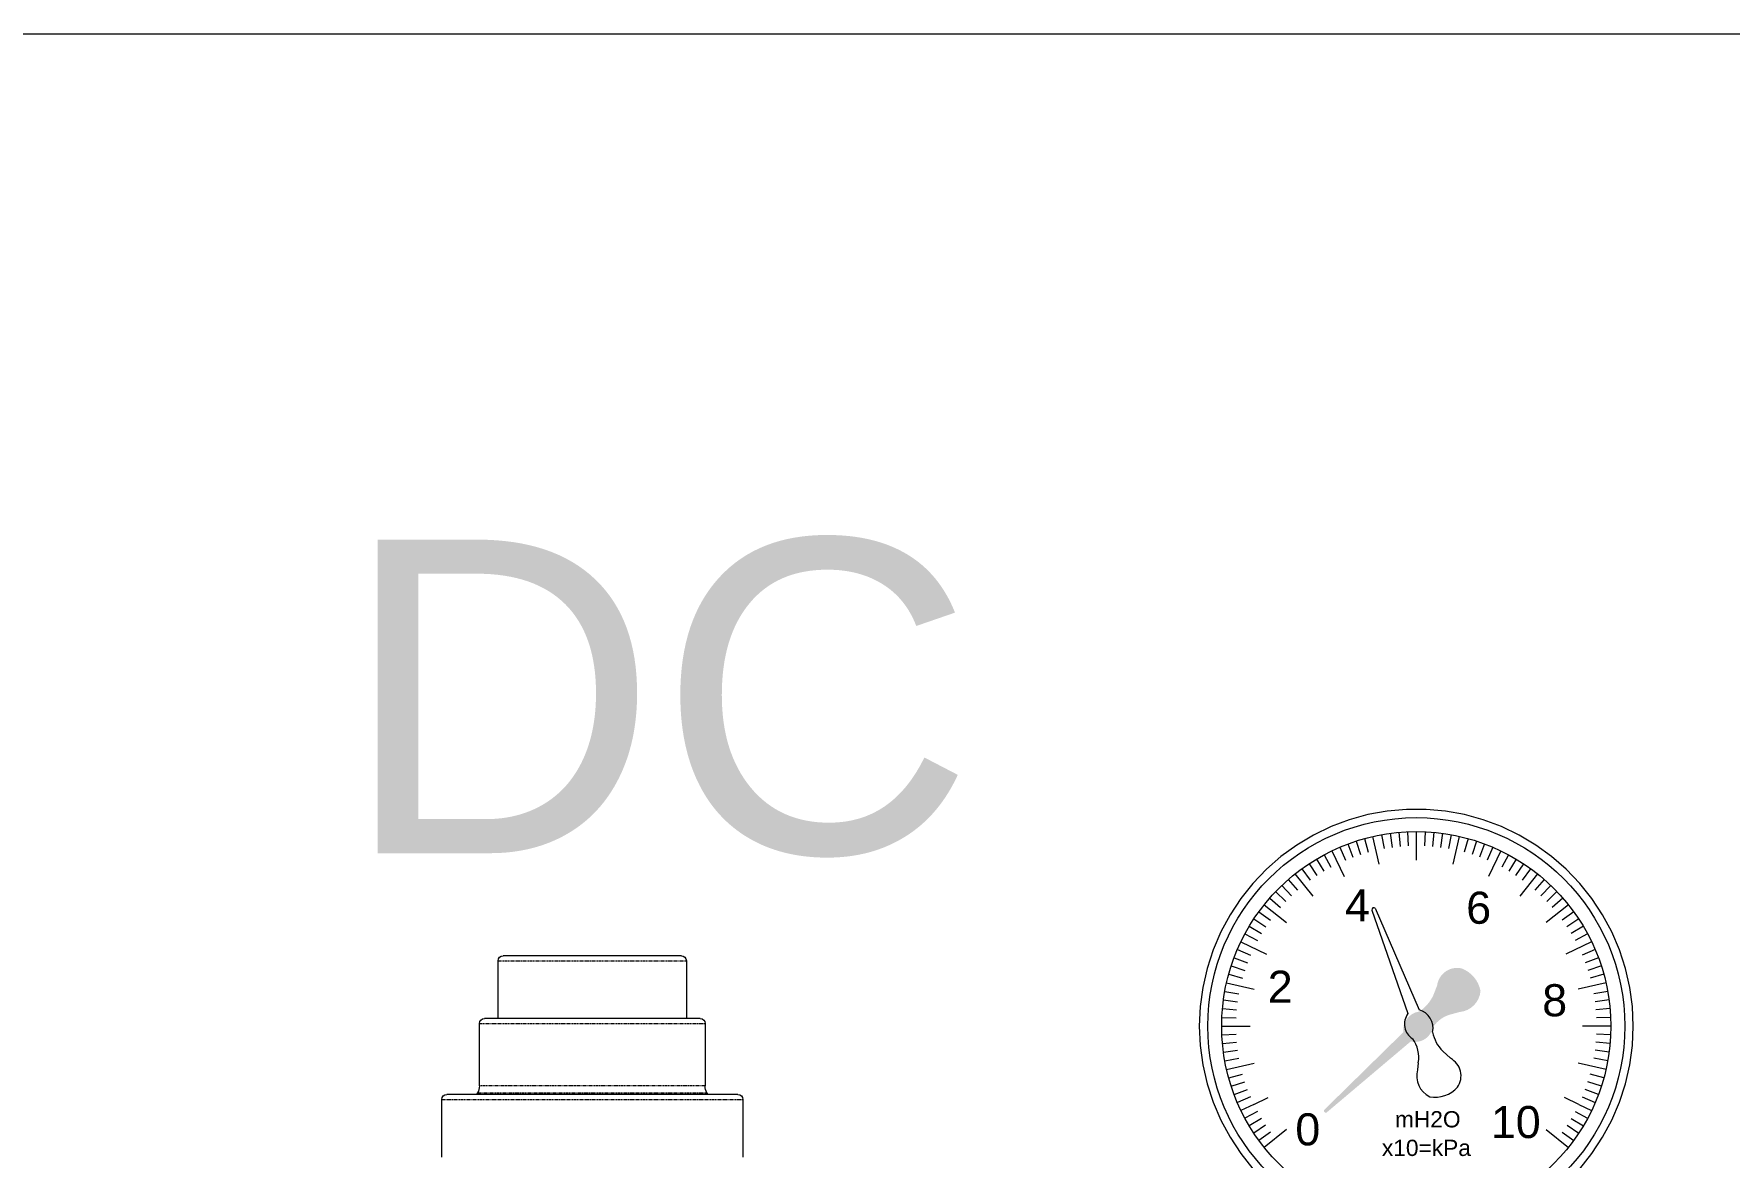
# Model space of a CAD drawing. Extents: x 2569 to 19597, y 1825 to 16548.
# Drawn here: x 16653 to 17193, y 15377 to 15735 of the extents above; entities that cross this region are included whole.
import ezdxf

# ---------------------------------------------------------------- set-up
doc = ezdxf.new("R2010")
doc.units = 0
doc.linetypes.add('PHANTOM', pattern=[2.5, 1.25, -0.25, 0.25, -0.25, 0.25, -0.25])
doc.layers.add('SAN-MC-TEXT', color=7, linetype='Continuous', lineweight=5)
doc.layers.add('SAN-MC-VALVE', color=7, linetype='Continuous', lineweight=5)
doc.styles.get("Standard").update_dxf_attribs({"font": 'arial.ttf'})

# ---------------------------------------------------------------- blocks, each defined once
blk = doc.blocks.new('aaaqww')
at = {"color": 7, "linetype": 'PHANTOM', "lineweight": 5}
for p, q in [((-386939.61, 108437.11), (-386819.61, 108437.11)), ((-386925.31, 108434.53), (-386879.61, 108434.53)), ((-386879.61, 108434.53), (-386833.91, 108434.53)), ((-386834.61, 108431.72), (-386924.61, 108431.72)), ((-386924.61, 108406.88), (-386834.61, 108406.88)), ((-386917.11, 108381.88), (-386842.11, 108381.88))]:
    blk.add_line(p, q, dxfattribs=at)
at = {"color": 7, "linetype": 'Continuous', "lineweight": 5}
for p, q in [((-386821.61, 108435.11), (-386937.61, 108435.11)), ((-386836.61, 108404.88), (-386922.61, 108404.88)), ((-386844.11, 108379.88), (-386915.11, 108379.88))]:
    blk.add_line(p, q, dxfattribs=at)
for centre, radius, start, end in [((-386937.61, 108437.11), 2, 180, 270), ((-386930.61, 108431.72), 6, 0, 28), ((-386828.61, 108431.72), 6, 152, 180), ((-386821.61, 108437.11), 2, 270, 0), ((-386922.61, 108406.88), 2, 180, 270), ((-386836.61, 108406.88), 2, 270, 0), ((-386915.11, 108381.88), 2, 180, 270), ((-386844.11, 108381.88), 2, 270, 0)]:
    blk.add_arc(centre, radius, start, end, dxfattribs=at)
for points in [[(-386939.61, 108460.11), (-386939.61, 108437.11)], [(-386819.61, 108437.11), (-386819.61, 108460.11)], [(-386925.62, 108435.11), (-386925.31, 108434.53)], [(-386833.91, 108434.53), (-386833.6, 108435.11)], [(-386924.61, 108431.72), (-386924.61, 108406.88)], [(-386834.61, 108406.88), (-386834.61, 108431.72)], [(-386917.11, 108404.88), (-386917.11, 108381.88)], [(-386842.11, 108381.88), (-386842.11, 108404.88)]]:
    blk.add_open_spline(points, degree=1, dxfattribs=at)

msp = doc.modelspace()

# ---------------------------------------------------------------- hatches: boundary and pattern name
at = {"layer": 'SAN-MC-VALVE', "lineweight": 5}
h = msp.add_hatch(color=1, dxfattribs=at)
edge = h.paths.add_edge_path()
edge.add_arc((17095.33759, 15417.64263), 5.95551, 98.3516336, 186.7188202)
edge.add_line((17089.42299, 15416.94586), (17064.25882, 15392.23717))
edge.add_arc((17064.70777, 15391.86864), 0.58083, 140.6186916, 317.9807902)
edge.add_line((17065.13928, 15391.47985), (17091.83923, 15414.05273))
edge.add_arc((17093.24809, 15419.52791), 5.65353, 255.5698678, 348.5336552)
edge.add_arc((17107.1843, 15413.06359), 9.95013, 101.1321016, 147.5393128, ccw=False)
edge.add_line((17105.26321, 15422.8265), (17107.38929, 15423.39901))
edge.add_arc((17106.7148, 15430.72584), 7.35781, 275.259679, 355.262859)
edge.add_arc((17104.62959, 15428.33641), 9.58496, 10.7132487, 69.2213172)
edge.add_arc((17106.57589, 15431.04764), 6.41721, 76.9038377, 172.4916164)
edge.add_line((17100.2137, 15431.88618), (17099.00594, 15428.75528))
edge.add_arc((17087.82381, 15433.88742), 12.30362, 302.7102242, 335.3468051, ccw=False)

# ---------------------------------------------------------------- linework, layer by layer
at = {"layer": 'SAN-MC-TEXT'}
msp.add_lwpolyline([(15173.28068, 15735.34555), (17676.41628, 15735.34555, -0.414213562), (17743.08295, 15668.67888)], format="xyb", dxfattribs=at)
at = {"layer": 'SAN-MC-VALVE', "lineweight": 5}
for p, q in [((17077.05715, 15478.71514), (17078.26204, 15474.34932)), ((17081.77698, 15470.54493), (17079.75691, 15479.39542)), ((17082.48447, 15479.95389), (17083.29316, 15475.49764)), ((17085.23434, 15480.38942), (17085.84229, 15475.90138)), ((17088.00098, 15480.70115), (17088.40696, 15476.19035)), ((17090.77883, 15480.88844), (17090.98202, 15476.36397)), ((17093.56227, 15480.95091), (17093.56227, 15471.87281)), ((17096.34572, 15480.88844), (17096.14252, 15476.36397)), ((17099.12356, 15480.70115), (17098.71758, 15476.19035)), ((17101.8902, 15480.38942), (17101.28225, 15475.90138)), ((17104.64007, 15479.95389), (17103.83138, 15475.49764)), ((17105.34756, 15470.54493), (17107.36763, 15479.39542)), ((17110.06739, 15478.71514), (17108.8625, 15474.34932)), ((17064.16312, 15473.54297), (17066.30928, 15469.55473)), ((17066.64381, 15474.80694), (17070.58265, 15466.62786)), ((17069.17871, 15475.95835), (17070.95874, 15471.79378)), ((17071.76272, 15476.99487), (17073.35411, 15472.75464)), ((17074.39063, 15477.91442), (17075.79018, 15473.60706)), ((17112.73391, 15477.91442), (17111.33436, 15473.60706)), ((17115.36182, 15476.99487), (17113.77043, 15472.75464)), ((17117.94583, 15475.95835), (17116.16581, 15471.79378)), ((17120.48073, 15474.80694), (17116.54189, 15466.62786)), ((17122.96143, 15473.54297), (17120.81526, 15469.55473)), ((17057.09565, 15469.10218), (17059.75775, 15465.43812)), ((17059.38423, 15470.68771), (17061.87925, 15466.90791)), ((17061.74163, 15472.16897), (17064.06457, 15468.28103)), ((17125.38291, 15472.16897), (17123.05998, 15468.28103)), ((17127.74032, 15470.68771), (17125.24529, 15466.90791)), ((17130.02889, 15469.10218), (17127.3668, 15465.43812)), ((17050.68825, 15463.7529), (17053.81809, 15460.47934)), ((17052.74328, 15465.63128), (17055.7231, 15462.2206)), ((17054.88051, 15467.41557), (17060.54061, 15460.31803)), ((17132.24403, 15467.41557), (17126.58393, 15460.31803)), ((17134.38126, 15465.63128), (17131.40144, 15462.2206)), ((17136.4363, 15463.7529), (17133.30645, 15460.47934)), ((17045.05688, 15457.59194), (17052.15442, 15451.93184)), ((17046.84117, 15459.72918), (17050.25186, 15456.74936)), ((17048.71956, 15461.78421), (17051.99311, 15458.65437)), ((17142.06766, 15457.59194), (17134.97012, 15451.93184)), ((17138.40499, 15461.78421), (17135.13143, 15458.65437)), ((17140.28337, 15459.72918), (17136.87269, 15456.74936)), ((17041.78474, 15453.08823), (17045.56455, 15450.5932)), ((17043.37027, 15455.37681), (17047.03433, 15452.71471)), ((17079.44094, 15455.9256), (17090.86794, 15422.8825)), ((17080.46479, 15456.47375), (17094.43768, 15424.09301)), ((17143.75427, 15455.37681), (17140.09021, 15452.71471)), ((17145.3398, 15453.08823), (17141.55999, 15450.5932)), ((17038.92949, 15448.30934), (17042.91773, 15446.16317)), ((17040.30349, 15450.73083), (17044.19143, 15448.40789)), ((17146.82105, 15450.73083), (17142.93312, 15448.40789)), ((17148.19505, 15448.30934), (17144.20681, 15446.16317)), ((17035.47758, 15440.70973), (17039.71782, 15439.11835)), ((17036.5141, 15443.29374), (17040.67867, 15441.51372)), ((17037.66551, 15445.82865), (17045.8446, 15441.88981)), ((17149.45903, 15445.82865), (17141.27995, 15441.88981)), ((17150.61044, 15443.29374), (17146.44587, 15441.51372)), ((17151.64696, 15440.70973), (17147.40672, 15439.11835)), ((17033.75732, 15435.4153), (17038.12313, 15434.21041)), ((17034.55804, 15438.08182), (17038.8654, 15436.68228)), ((17152.5665, 15438.08182), (17148.25914, 15436.68228)), ((17153.36722, 15435.4153), (17149.00141, 15434.21041)), ((17032.51857, 15429.98798), (17036.97481, 15429.17929)), ((17033.07704, 15432.71554), (17041.92753, 15430.69548)), ((17154.0475, 15432.71554), (17145.19701, 15430.69548)), ((17154.60597, 15429.98798), (17150.14973, 15429.17929)), ((17031.77131, 15424.47147), (17036.2821, 15424.06549)), ((17032.08303, 15427.23811), (17036.57107, 15426.63017)), ((17155.04151, 15427.23811), (17150.55347, 15426.63017)), ((17155.35324, 15424.47147), (17150.84244, 15424.06549)), ((17031.58402, 15421.69363), (17036.10849, 15421.49044)), ((17155.54052, 15421.69363), (17151.01605, 15421.49044)), ((17031.52155, 15418.91019), (17040.59965, 15418.91019)), ((17031.58402, 15416.12674), (17036.10849, 15416.32993)), ((17031.77131, 15413.3489), (17036.2821, 15413.75488)), ((17155.60299, 15418.91019), (17146.5249, 15418.91019)), ((17155.35324, 15413.3489), (17150.84244, 15413.75488)), ((17155.54052, 15416.12674), (17151.01605, 15416.32993)), ((17032.08303, 15410.58226), (17036.57107, 15411.1902)), ((17032.51857, 15407.83239), (17036.97481, 15408.64108)), ((17101.99728, 15410.89649), (17104.48208, 15408.64105)), ((17154.60597, 15407.83239), (17150.14973, 15408.64108)), ((17155.04151, 15410.58226), (17150.55347, 15411.1902)), ((17033.07704, 15405.10483), (17041.92753, 15407.12489)), ((17033.75732, 15402.40507), (17038.12313, 15403.60996)), ((17094.21111, 15407.19794), (17093.97849, 15405.00845)), ((17154.0475, 15405.10483), (17145.19701, 15407.12489)), ((17153.36722, 15402.40507), (17149.00141, 15403.60996)), ((17034.55804, 15399.73855), (17038.8654, 15401.13809)), ((17035.47758, 15397.11064), (17039.71782, 15398.70202)), ((17151.64696, 15397.11064), (17147.40672, 15398.70202)), ((17152.5665, 15399.73855), (17148.25914, 15401.13809)), ((17040.67867, 15396.30665), (17036.5141, 15394.52663)), ((17041.75335, 15393.9416), (17037.66999, 15391.98243)), ((17041.75335, 15393.9416), (17046.33477, 15396.14956)), ((17145.3712, 15393.9416), (17140.78977, 15396.14956)), ((17145.3712, 15393.9416), (17149.45455, 15391.98243)), ((17146.44587, 15396.30665), (17150.61044, 15394.52663)), ((17042.91574, 15391.66089), (17038.92828, 15389.51328)), ((17044.186, 15389.42156), (17040.30017, 15387.0951)), ((17045.5009, 15387.32381), (17041.74593, 15384.79101)), ((17141.62365, 15387.32381), (17145.37861, 15384.79101)), ((17142.93854, 15389.42156), (17146.82437, 15387.0951)), ((17144.2088, 15391.66089), (17148.19627, 15389.51328)), ((17047.03433, 15385.10566), (17043.37027, 15382.44356)), ((17052.14348, 15385.90226), (17045.05688, 15380.22843)), ((17134.98106, 15385.90226), (17142.06766, 15380.22843)), ((17140.09021, 15385.10566), (17143.75427, 15382.44356))]:
    msp.add_line(p, q, dxfattribs=at)
msp.add_lwpolyline([(17145.65552, 15373.39768), (17149.52552, 15378.25051), (17152.94493, 15383.4307), (17155.88623, 15388.89655), (17158.32573, 15394.60405), (17160.2438, 15400.50725), (17161.62499, 15406.55862), (17162.45817, 15412.70944), (17162.73665, 15418.91019), (17162.45817, 15425.11093), (17161.62499, 15431.26175), (17160.2438, 15437.31312), (17158.32573, 15443.21632), (17155.88623, 15448.92382), (17152.94493, 15454.38967), (17149.52552, 15459.56986), (17145.65552, 15464.42269), (17141.3661, 15468.90907), (17136.69179, 15472.99289), (17131.67023, 15476.64127), (17126.34184, 15479.82483), (17120.74953, 15482.51794), (17114.93833, 15484.69893), (17108.95502, 15486.35021), (17102.84777, 15487.45852), (17096.66577, 15488.01491), (17090.45877, 15488.01491), (17084.27677, 15487.45852), (17078.16952, 15486.35021), (17072.18621, 15484.69893), (17066.37501, 15482.51794), (17060.7827, 15479.82483), (17055.45432, 15476.64127), (17050.43275, 15472.99289), (17045.75844, 15468.90907), (17041.46902, 15464.42269), (17037.59903, 15459.56986), (17034.17961, 15454.38967), (17031.23831, 15448.92382), (17028.79881, 15443.21632), (17026.88074, 15437.31312), (17025.49956, 15431.26175), (17024.66637, 15425.11093), (17024.3879, 15418.91019), (17024.66637, 15412.70944), (17025.49956, 15406.55862), (17026.88074, 15400.50725), (17028.79881, 15394.60405), (17031.23831, 15388.89655), (17034.17961, 15383.4307), (17037.59903, 15378.25051), (17041.46902, 15373.39768)], dxfattribs=at)
for radius in [66.47005, 62.04072]:
    msp.add_circle((17093.56227, 15418.91019), radius, dxfattribs=at)
for centre, radius, start, end in [((17080.03613, 15456.04416), 0.60688, 45.0621078, 191.2660733), ((17095.46679, 15419.59419), 5.65353, 144.4342165, 237.3980048), ((17092.95491, 15418.32504), 5.95551, 347.2159821, 75.5831698), ((17084.41225, 15408.92636), 9.95013, 349.9964508, 36.4036617), ((17110.81621, 15419.47586), 12.30362, 191.5745727, 224.2111548), ((17101.40588, 15403.00921), 6.41721, 325.7681864, 61.355966), ((17101.05564, 15402.99568), 7.35781, 164.1240281, 244.1272083), ((17099.57884, 15405.80219), 9.58496, 259.5775976, 318.0856668)]:
    msp.add_arc(centre, radius, start, end, dxfattribs=at)

# ---------------------------------------------------------------- block references
at = {"xscale": -0.8, "yscale": 0.8, "zscale": 0.8, "rotation": 180}
msp.add_blockref('aaaqww', (326334.54162, 102145.20973, 4731.76976), dxfattribs=at)

# ---------------------------------------------------------------- texts
at = {"layer": 'SAN-MC-TEXT', "insert": (16952.70926, 15574.04938, 1427.28266), "char_height": 100, "width": 628.7659017, "attachment_point": 3}
msp.add_mtext('DC', dxfattribs=at)
at = {"layer": 'SAN-MC-VALVE', "lineweight": 5, "attachment_point": 1}
for s, insert, char_height, width in [('{\\fArial|b0|i0|c0|p34;4}', (17070.81772, 15462.49118), 10.2261609, 27.1880383), ('{\\fArial|b0|i0|c0|p34;6}', (17109.4734, 15461.77202), 10.2261609, 27.1880383), ('{\\fArial|b0|i0|c0|p34;2}', (17046.20795, 15436.58135), 10.2261609, 27.1880383), ('{\\fArial|b0|i0|c0|p34;8}', (17133.71293, 15432.26255), 10.2261609, 27.1880383), ('{\\fArial|b0|i0|c0|p34;10}', (17117.34623, 15393.42181), 10.2261609, 27.1880383), ('{\\fArial|b0|i0|c0|p34;0}', (17055.00601, 15391.08862), 10.2261609, 27.1880383), ('{\\fArial|b0|i0|c0|p34;mH2O}', (17086.76475, 15391.78199), 5.184, 23.2108416), ('{\\fArial|b0|i0|c0|p34;x10=kPa}', (17082.60463, 15382.66645), 5.184, 23.2108416)]:
    msp.add_mtext(s, dxfattribs=dict(at, insert=insert, char_height=char_height, width=width))

doc.saveas('drawing.dxf')
